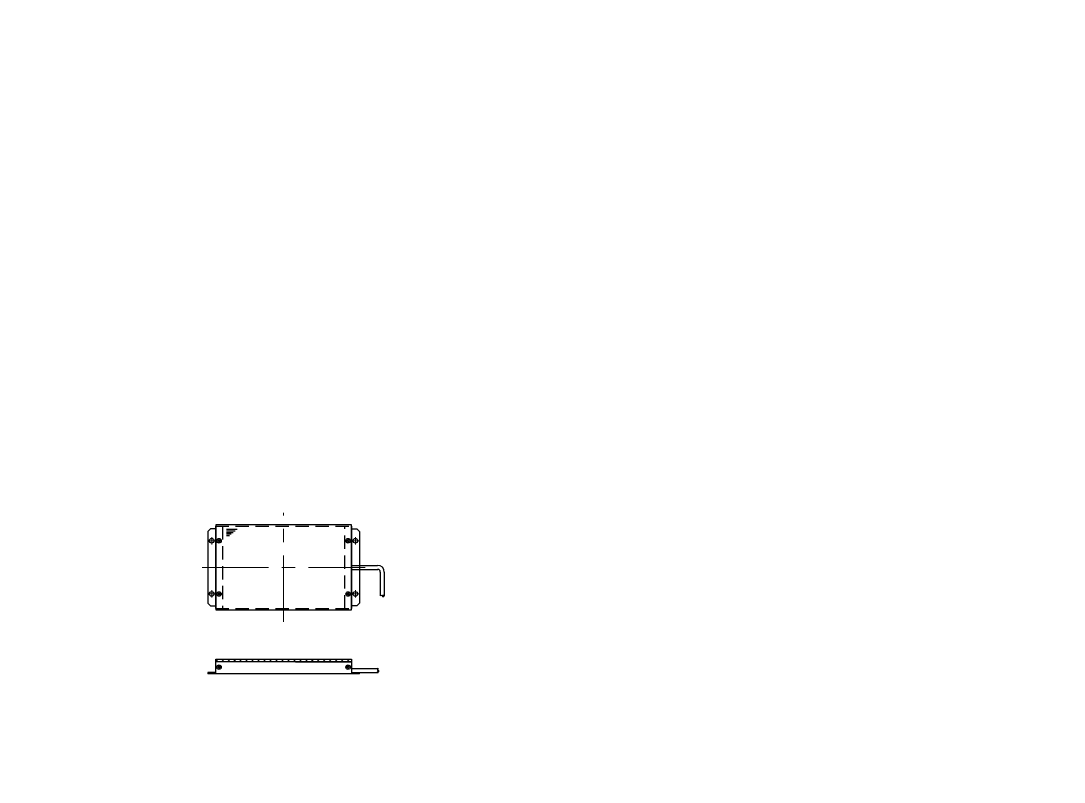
# Paper-space layout 'A3_1_2' of a CAD drawing. Header units: millimetres. Extents: x 0 to 392, y 0 to 286.
# The model-space entities are those that its viewports show. They can reach past a viewport. Long polylines and large blocks are cut down to what shows.
import ezdxf

# ---------------------------------------------------------------- set-up
doc = ezdxf.new("R2010")
doc.units = ezdxf.units.MM
doc.linetypes.add('CENTER', pattern=[2, 1.25, -0.25, 0.25, -0.25])
doc.linetypes.add('HIDDEN', pattern=[0.375, 0.25, -0.125])
doc.layers.get('0').update_dxf_attribs({"lineweight": 30})
doc.layers.add('2KD_寸法１', color=7, linetype='Continuous', lineweight=15)
doc.layers.add('PINOFF', color=6, linetype='Continuous', lineweight=9)
doc.layers.get('PINOFF').freeze()

# ---------------------------------------------------------------- blocks, each defined once
blk = doc.blocks.new('A$C2A833061')
for p, q in [((6, 11), (108, 11)), ((6, 9), (6, 11)), ((6, 9.22), (7.78, 11)), ((6, 0), (6, 9)), ((108, 9), (6, 9)), ((6, 1), (6, 9)), ((10.27, 9), (12.27, 11)), ((10.29, 9), (12.29, 11)), ((14.76, 9), (16.76, 11)), ((14.78, 9), (16.78, 11)), ((19.25, 9), (21.25, 11)), ((19.27, 9), (21.27, 11)), ((23.74, 9), (25.74, 11)), ((23.76, 9), (25.76, 11)), ((28.23, 9), (30.23, 11)), ((28.25, 9), (30.25, 11)), ((32.72, 9), (34.72, 11)), ((32.74, 9), (34.74, 11)), ((37.21, 9), (39.21, 11)), ((37.23, 9), (39.23, 11)), ((41.7, 9), (43.7, 11)), ((41.72, 9), (43.72, 11)), ((46.19, 9), (48.19, 11)), ((46.21, 9), (48.21, 11)), ((50.68, 9), (52.68, 11)), ((50.7, 9), (52.7, 11)), ((55.17, 9), (57.17, 11)), ((55.19, 9), (57.19, 11)), ((57, 10.83), (57.17, 11)), ((59.66, 9), (61.66, 11)), ((59.68, 9), (61.68, 11)), ((64.15, 9), (66.15, 11)), ((64.17, 9), (66.17, 11)), ((66, 9), (108, 9)), ((68.64, 9), (70.64, 11)), ((68.66, 9), (70.66, 11)), ((73.13, 9), (75.13, 11)), ((73.15, 9), (75.15, 11)), ((77.62, 9), (79.62, 11)), ((77.64, 9), (79.64, 11)), ((82.11, 9), (84.11, 11)), ((86.6, 9), (88.6, 11)), ((91.09, 9), (93.09, 11)), ((95.58, 9), (97.58, 11)), ((100.07, 9), (102.07, 11)), ((104.56, 9), (106.56, 11)), ((108, 11), (108, 9)), ((108, 9), (108, 0)), ((108, 9), (108, 1)), ((6, 1), (0, 1)), ((0, 1), (0, 0)), ((6, 0), (0, 0)), ((3, 0), (3, 1)), ((6, 0), (6, 1)), ((108, 0), (6, 0)), ((8.2, 5.2), (7.9, 5.2)), ((8.2, 4.8), (7.9, 4.8)), ((8.2, 5.2), (8.3, 5.3)), ((8.3, 4.7), (8.2, 4.8)), ((8.3, 5.3), (8.3, 5.6)), ((8.3, 4.7), (8.3, 4.4)), ((8.7, 5.3), (8.7, 5.6)), ((8.7, 5.3), (8.8, 5.2)), ((8.8, 4.8), (8.7, 4.7)), ((8.7, 4.7), (8.7, 4.4)), ((8.8, 5.2), (9.1, 5.2)), ((8.8, 4.8), (9.1, 4.8)), ((105.2, 5.2), (104.9, 5.2)), ((105.2, 4.8), (104.9, 4.8)), ((105.2, 5.2), (105.3, 5.3)), ((105.3, 4.7), (105.2, 4.8)), ((105.3, 5.3), (105.3, 5.6)), ((105.3, 4.7), (105.3, 4.4)), ((105.7, 5.3), (105.7, 5.6)), ((105.7, 5.3), (105.8, 5.2)), ((105.8, 4.8), (105.7, 4.7)), ((105.7, 4.7), (105.7, 4.4)), ((105.8, 5.2), (106.1, 5.2)), ((105.8, 4.8), (106.1, 4.8)), ((108, 4), (128, 4)), ((108, 1), (128, 1)), ((114, 0), (108, 0)), ((111, 0), (111, 1)), ((114, 0), (114, 1))]:
    blk.add_line(p, q)
for centre in [(8.5, 5), (105.5, 5)]:
    blk.add_circle(centre, 1.7)
blk.add_arc((128.65, 3.42), 0.936, 133.61675, 223.31798)
for centre, major_axis, ratio, start_param, end_param in [((7.9, 5), (-0.4, 0), 0.5, -1.570795, 1.570795), ((8.5, 5.6), (0, 0.4), 0.5, -1.570795, 1.570795), ((8.5, 4.4), (0, -0.4), 0.5, -1.570795, 1.570795), ((9.1, 5), (0.4, 0), 0.5, -1.570795, 1.570795), ((104.9, 5), (-0.4, 0), 0.5, -1.570795, 1.570795), ((105.5, 5.6), (0, 0.4), 0.5, -1.570795, 1.570795), ((105.5, 4.4), (0, -0.4), 0.5, -1.570795, 1.570795), ((106.1, 5), (0.4, 0), 0.5, -1.570795, 1.570795), ((128, 1.94), (0, -0.842), 0.448876, -3.141592653589792, 3.141592653589792)]:
    blk.add_ellipse(centre, major_axis=major_axis, ratio=ratio, start_param=start_param, end_param=end_param)
blk = doc.blocks.new('A$C50C030A1')
for p, q in [((-0.3, 0.2), (-0.6, 0.2)), ((-0.3, 0.2), (-0.2, 0.3)), ((-0.2, 0.3), (-0.2, 0.6)), ((0.2, 0.3), (0.2, 0.6)), ((0.2, 0.3), (0.3, 0.2)), ((0.3, 0.2), (0.6, 0.2)), ((-0.3, -0.2), (-0.6, -0.2)), ((-0.2, -0.3), (-0.3, -0.2)), ((-0.2, -0.3), (-0.2, -0.6)), ((0.3, -0.2), (0.2, -0.3)), ((0.2, -0.3), (0.2, -0.6)), ((0.3, -0.2), (0.6, -0.2))]:
    blk.add_line(p, q)
blk.add_circle((0, 0), 1.7)
for centre, major_axis in [((-0.6, 0), (-0.4, 0)), ((0, 0.6), (0, 0.4)), ((0.6, 0), (0.4, 0)), ((0, -0.6), (0, -0.4))]:
    blk.add_ellipse(centre, major_axis=major_axis, ratio=0.5, start_param=-1.570795, end_param=1.570795)
blk = doc.blocks.new('A$C69E816FE')
for p, q in [((0, 12), (20, 12)), ((0, 9), (16.4, 9)), ((0, 6), (12.7, 6)), ((0, 3), (9.1, 3)), ((0, 0), (5.4, 0))]:
    blk.add_line(p, q)
blk = doc.blocks.new('A$C5F095A7A')
for p, q in [((6, 32), (6, -32)), ((108, 32), (6, 32)), ((108, -2), (108, 32)), ((2, 29), (0, 27)), ((0, 27), (0, -27)), ((6, 29), (2, 29)), ((6, -31), (6, 31)), ((108, 31), (108, -31)), ((108, 29), (112, 29)), ((112, 29), (114, 27)), ((114, 27), (114, -27)), ((108, -32), (108, 4)), ((108, 1.5), (127.69, 1.5)), ((108, -1.5), (127.92, -1.5)), ((129.72, -3.49), (129.72, -21.52)), ((132.72, -3.51), (132.72, -21.52)), ((2, -29), (0, -27)), ((2, -29), (6, -29)), ((112, -29), (108, -29)), ((112, -29), (114, -27)), ((6, -32), (108, -32))]:
    blk.add_line(p, q)
at = {"linetype": 'HIDDEN', "ltscale": 10}
for p, q in [((6, 31), (108, 31)), ((11, 31), (11, -31)), ((103, -31), (103, 31)), ((6, -31), (108, -31))]:
    blk.add_line(p, q, dxfattribs=at)
for centre in [(3, 20), (111, 20), (3, -20), (111, -20)]:
    blk.add_circle(centre, 1.75)
for centre, radius, start, end in [((127.67, -3.55), 5.05, 0.50815, 89.76221), ((127.72, -3.49), 2, 0, 95.64566), ((130.4, -22.16), 0.936, 46.68202, 136.38325)]:
    blk.add_arc(centre, radius, start, end)
at = {"extrusion": (0, 0, -1)}
blk.add_ellipse((131.88, -21.52), major_axis=(-0.842, 0), ratio=0.448876, start_param=4.712389, end_param=10.995574, dxfattribs=at)
at = {"xscale": 0.3999999999999772, "yscale": 0.3999999999999772, "zscale": 0.4}
blk.add_blockref('A$C69E816FE', (14.11, 23.89), dxfattribs=at)
for p in [(8.5, 20), (105.5, 20), (8.5, -20), (105.5, -20)]:
    blk.add_blockref('A$C50C030A1', p)

msp = doc.modelspace()

# ---------------------------------------------------------------- linework, layer by layer
at = {"layer": '2KD_寸法１', "linetype": 'CENTER', "ltscale": 10}
for p, q in [((196.408, 119.378), (196.408, 201.378)), ((135.158, 160.378), (257.658, 160.378))]:
    msp.add_line(p, q, dxfattribs=at)
at = {"layer": '2KD_寸法１'}
for p, q in [((145.158, 180.378), (139.658, 180.378)), ((142.408, 183.128), (142.408, 177.628)), ((247.658, 180.378), (253.158, 180.378)), ((250.408, 183.128), (250.408, 177.628)), ((142.408, 143.128), (142.408, 137.628)), ((250.408, 143.128), (250.408, 137.628)), ((145.158, 140.378), (139.658, 140.378)), ((247.658, 140.378), (253.158, 140.378))]:
    msp.add_line(p, q, dxfattribs=at)

# ---------------------------------------------------------------- block references
for name, p in [('A$C5F095A7A', (139.408, 160.378)), ('A$C2A833061', (139.408, 80.411))]:
    msp.add_blockref(name, p)

psp = doc.layouts.new('A3_1_2')

# ---------------------------------------------------------------- viewports
at = {"layer": 'PINOFF', "color": 7, "lineweight": 0}
psp.add_viewport(center=(195.5, 142.5), size=(392, 286), view_center_point=(391, 285), view_height=572.00001, dxfattribs=at)

doc.saveas('drawing.dxf')
